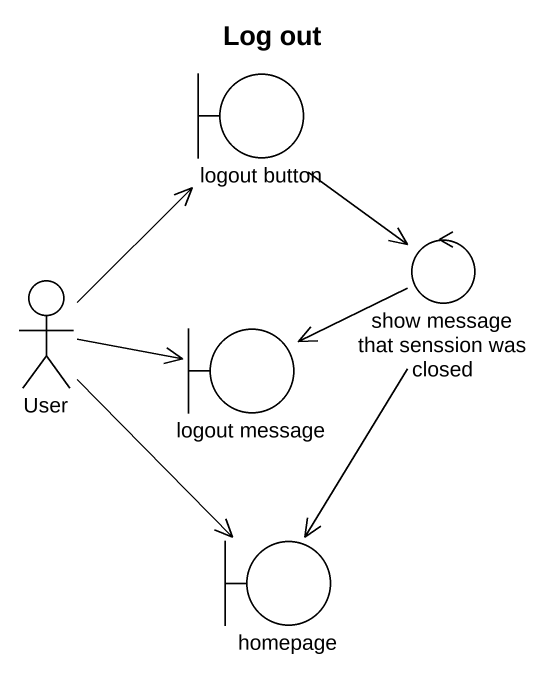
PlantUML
@startuml
title Log out
boundary "logout button" as logout_button
actor User
control "show message that senssion was closed" as show_message_that_senssion
boundary "logout message" as logout_message
boundary homepage
logout_button --> show_message_that_senssion
User -up-> logout_button
User -right-> logout_message
User --> homepage
show_message_that_senssion -left-> logout_message
show_message_that_senssion --> homepage
@enduml
